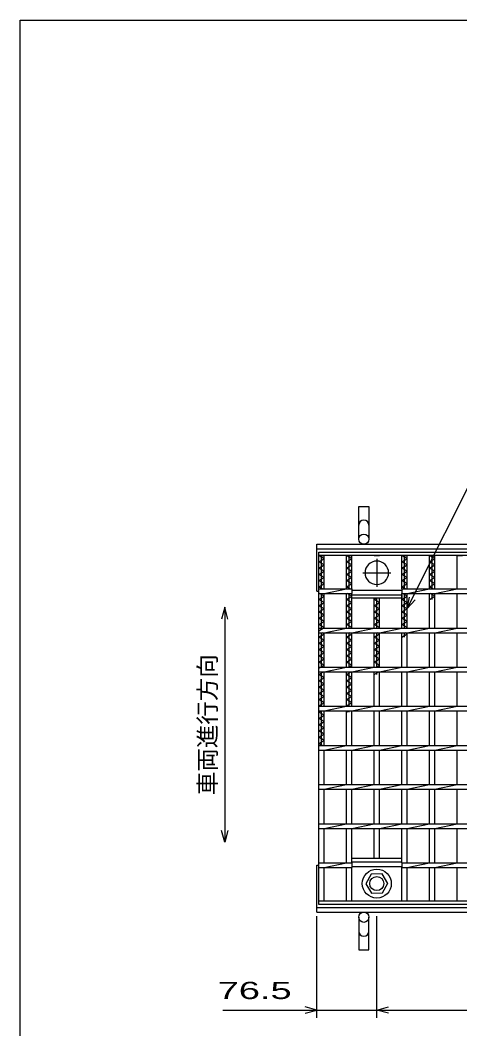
# Model space of a CAD drawing. Units: millimetres, scale not verified. Extents: x -1820 to 1731, y -1282 to 1054.
# Drawn here: x -1729 to -1168, y -235 to 1054 of the extents above; entities that cross this region are included whole.
import ezdxf
from ezdxf.enums import TextEntityAlignment as Align

# ---------------------------------------------------------------- set-up
doc = ezdxf.new("R2010")
doc.units = ezdxf.units.MM
doc.header["$LTSCALE"] = 10
doc.linetypes.add('CHAIN', pattern=[18.5, 12, -1.5, 3.5, -1.5])
for name, color, linetype, lineweight in [('0_2', 150, 'Continuous', 25), ('16', 3, 'Continuous', 25), ('19', 6, 'Continuous', 25), ('22', 4, 'Continuous', 25)]:
    doc.layers.add(name, color=color, linetype=linetype, lineweight=lineweight)
doc.styles.add('ベクトル', font='')
doc.styles.get('ベクトル').set_extended_font_data('ベクトル')

msp = doc.modelspace()

# ---------------------------------------------------------------- linework, layer by layer
at = {"layer": '0_2'}
for p, q in [((-1729, -1146.5), (-1729, 1053.5)), ((-1729, 1053.5), (1731, 1053.5))]:
    msp.add_line(p, q, dxfattribs=at)
at = {"layer": '16'}
for p, q in [((-1348, 374), (-353, 374)), ((-1348, 369.5), (-1348, 374)), ((-353, 369.5), (-1348, 369.5)), ((-1348, -71.5), (-1348, 369.5)), ((-1348, 369.5), (-1341, 369.5)), ((-1341, 365.5), (-1348, 369.5)), ((-1348, 361.5), (-1341, 365.5)), ((-1341, 357.5), (-1348, 361.5)), ((-1344.5, 327), (-1344.5, 369.5)), ((-1341, 327), (-1341, 369.5)), ((-1312.7, 327), (-1312.7, 369.5)), ((-1312.7, 369.5), (-1305.7, 369.5)), ((-1305.7, 365.5), (-1312.7, 369.5)), ((-1312.7, 361.5), (-1305.7, 365.5)), ((-1305.7, 357.5), (-1312.7, 361.5)), ((-1309.2, 327), (-1309.2, 369.5)), ((-1305.7, 327), (-1305.7, 369.5)), ((-1277.4, 369.5), (-1270.4, 369.5)), ((-1242.1, 327), (-1242.1, 369.5)), ((-1242.1, 369.5), (-1235.1, 369.5)), ((-1235.1, 365.5), (-1242.1, 369.5)), ((-1242.1, 361.5), (-1235.1, 365.5)), ((-1235.1, 357.5), (-1242.1, 361.5)), ((-1238.6, 327), (-1238.6, 369.5)), ((-1235.1, 327), (-1235.1, 369.5)), ((-1206.8, 327), (-1206.8, 369.5)), ((-1206.8, 369.5), (-1199.8, 369.5)), ((-1199.8, 365.5), (-1206.8, 369.5)), ((-1206.8, 361.5), (-1199.8, 365.5)), ((-1199.8, 357.5), (-1206.8, 361.5)), ((-1203.3, 327), (-1203.3, 369.5)), ((-1199.8, 327), (-1199.8, 369.5)), ((-1171.5, 327), (-1171.5, 369.5)), ((-1171.5, 369.5), (-1164.5, 369.5)), ((-1348, 353.5), (-1341, 357.5)), ((-1341, 349.5), (-1348, 353.5)), ((-1348, 345.5), (-1341, 349.5)), ((-1312.7, 353.5), (-1305.7, 357.5)), ((-1305.7, 349.5), (-1312.7, 353.5)), ((-1312.7, 345.5), (-1305.7, 349.5)), ((-1242.1, 353.5), (-1235.1, 357.5)), ((-1235.1, 349.5), (-1242.1, 353.5)), ((-1242.1, 345.5), (-1235.1, 349.5)), ((-1206.8, 353.5), (-1199.8, 357.5)), ((-1199.8, 349.5), (-1206.8, 353.5)), ((-1206.8, 345.5), (-1199.8, 349.5)), ((-1341, 341.5), (-1348, 345.5)), ((-1348, 337.5), (-1341, 341.5)), ((-1341, 333.5), (-1348, 337.5)), ((-1305.7, 341.5), (-1312.7, 345.5)), ((-1312.7, 337.5), (-1305.7, 341.5)), ((-1305.7, 333.5), (-1312.7, 337.5)), ((-1235.1, 341.5), (-1242.1, 345.5)), ((-1242.1, 337.5), (-1235.1, 341.5)), ((-1235.1, 333.5), (-1242.1, 337.5)), ((-1199.8, 341.5), (-1206.8, 345.5)), ((-1206.8, 337.5), (-1199.8, 341.5)), ((-1199.8, 333.5), (-1206.8, 337.5)), ((-1348, 329.5), (-1341, 333.5)), ((-1343.62, 327), (-1348, 329.5)), ((-1348, 327), (-1305.7, 327)), ((-1348, 321), (-1348, 327)), ((-1341, 321), (-1312.7, 327)), ((-1312.7, 329.5), (-1305.7, 333.5)), ((-1308.33, 327), (-1312.7, 329.5)), ((-1305.7, 327), (-1305.7, 321)), ((-1305.7, 325.5), (-1242.1, 325.5)), ((-1242.1, 329.5), (-1235.1, 333.5)), ((-1237.72, 327), (-1242.1, 329.5)), ((-1242.1, 327), (-458.5, 327)), ((-1242.1, 327), (-1242.1, 321)), ((-1235.1, 321), (-1206.8, 327)), ((-1206.8, 329.5), (-1199.8, 333.5)), ((-1202.42, 327), (-1206.8, 329.5)), ((-1199.8, 321), (-1171.5, 327)), ((-1348, 321), (-1305.7, 321)), ((-1348, 313.5), (-1341, 317.5)), ((-1341, 309.5), (-1348, 313.5)), ((-1348, 305.5), (-1341, 309.5)), ((-1341, 317.5), (-1347.12, 321)), ((-1344.5, 277), (-1344.5, 321)), ((-1341, 277), (-1341, 321)), ((-1312.7, 277), (-1312.7, 321)), ((-1312.7, 313.5), (-1305.7, 317.5)), ((-1305.7, 309.5), (-1312.7, 313.5)), ((-1312.7, 305.5), (-1305.7, 309.5)), ((-1305.7, 317.5), (-1311.83, 321)), ((-1309.2, 277), (-1309.2, 321)), ((-1305.7, 277), (-1305.7, 321)), ((-1305.7, 319.5), (-1242.1, 319.5)), ((-1305.7, 315), (-1305.7, 319.5)), ((-1242.1, 315), (-1305.7, 315)), ((-1277.4, 277), (-1277.4, 315)), ((-1277.4, 313.5), (-1274.78, 315)), ((-1270.4, 309.5), (-1277.4, 313.5)), ((-1277.4, 305.5), (-1270.4, 309.5)), ((-1273.9, 277), (-1273.9, 315)), ((-1270.4, 277), (-1270.4, 315)), ((-1242.1, 321), (-458.5, 321)), ((-1242.1, 277), (-1242.1, 321)), ((-1242.1, 319.5), (-1242.1, 315)), ((-1242.1, 313.5), (-1235.1, 317.5)), ((-1235.1, 309.5), (-1242.1, 313.5)), ((-1242.1, 305.5), (-1235.1, 309.5)), ((-1235.1, 317.5), (-1241.22, 321)), ((-1238.6, 277), (-1238.6, 321)), ((-1235.1, 277), (-1235.1, 321)), ((-1206.8, 277), (-1206.8, 321)), ((-1206.8, 313.5), (-1199.8, 317.5)), ((-1199.8, 317.5), (-1205.92, 321)), ((-1203.3, 313.5), (-1203.3, 321)), ((-1199.8, 277), (-1199.8, 321)), ((-1171.5, 277), (-1171.5, 321)), ((-1341, 301.5), (-1348, 305.5)), ((-1348, 297.5), (-1341, 301.5)), ((-1341, 293.5), (-1348, 297.5)), ((-1305.7, 301.5), (-1312.7, 305.5)), ((-1312.7, 297.5), (-1305.7, 301.5)), ((-1305.7, 293.5), (-1312.7, 297.5)), ((-1270.4, 301.5), (-1277.4, 305.5)), ((-1277.4, 297.5), (-1270.4, 301.5)), ((-1270.4, 293.5), (-1277.4, 297.5)), ((-1235.1, 301.5), (-1242.1, 305.5)), ((-1242.1, 297.5), (-1235.1, 301.5)), ((-1235.1, 293.5), (-1242.1, 297.5)), ((-1348, 289.5), (-1341, 293.5)), ((-1341, 285.5), (-1348, 289.5)), ((-1348, 281.5), (-1341, 285.5)), ((-1312.7, 289.5), (-1305.7, 293.5)), ((-1305.7, 285.5), (-1312.7, 289.5)), ((-1312.7, 281.5), (-1305.7, 285.5)), ((-1277.4, 289.5), (-1270.4, 293.5)), ((-1270.4, 285.5), (-1277.4, 289.5)), ((-1277.4, 281.5), (-1270.4, 285.5)), ((-1242.1, 289.5), (-1235.1, 293.5)), ((-1235.1, 285.5), (-1242.1, 289.5)), ((-1242.1, 281.5), (-1235.1, 285.5)), ((-1341, 277.5), (-1348, 281.5)), ((-1348, 273.5), (-1341, 277.5)), ((-1348, 277), (-353, 277)), ((-1348, 271), (-1348, 277)), ((-1348, 271), (-353, 271)), ((-1344.5, 227), (-1344.5, 271)), ((-1341, 269.5), (-1343.62, 271)), ((-1341, 271), (-1312.7, 277)), ((-1341, 227), (-1341, 271)), ((-1305.7, 277.5), (-1312.7, 281.5)), ((-1312.7, 227), (-1312.7, 271)), ((-1309.2, 227), (-1309.2, 271)), ((-1305.7, 269.5), (-1308.33, 271)), ((-1306.58, 277), (-1305.7, 277.5)), ((-1305.7, 271), (-1277.4, 277)), ((-1305.7, 227), (-1305.7, 271)), ((-1270.4, 277.5), (-1277.4, 281.5)), ((-1277.4, 227), (-1277.4, 271)), ((-1273.9, 227), (-1273.9, 271)), ((-1270.4, 269.5), (-1273.03, 271)), ((-1271.28, 277), (-1270.4, 277.5)), ((-1270.4, 271), (-1242.1, 277)), ((-1270.4, 227), (-1270.4, 271)), ((-1235.1, 277.5), (-1242.1, 281.5)), ((-1242.1, 227), (-1242.1, 271)), ((-1238.6, 265.5), (-1238.6, 271)), ((-1235.1, 269.5), (-1237.72, 271)), ((-1235.97, 277), (-1235.1, 277.5)), ((-1235.1, 271), (-1206.8, 277)), ((-1235.1, 227), (-1235.1, 271)), ((-1206.8, 227), (-1206.8, 271)), ((-1199.8, 271), (-1171.5, 277)), ((-1199.8, 227), (-1199.8, 271)), ((-1171.5, 227), (-1171.5, 271)), ((-1348, 265.5), (-1341, 269.5)), ((-1341, 261.5), (-1348, 265.5)), ((-1348, 257.5), (-1341, 261.5)), ((-1312.7, 265.5), (-1305.7, 269.5)), ((-1305.7, 261.5), (-1312.7, 265.5)), ((-1312.7, 257.5), (-1305.7, 261.5)), ((-1277.4, 265.5), (-1270.4, 269.5)), ((-1270.4, 261.5), (-1277.4, 265.5)), ((-1277.4, 257.5), (-1270.4, 261.5)), ((-1242.1, 265.5), (-1235.1, 269.5)), ((-1341, 253.5), (-1348, 257.5)), ((-1348, 249.5), (-1341, 253.5)), ((-1341, 245.5), (-1348, 249.5)), ((-1348, 241.5), (-1341, 245.5)), ((-1305.7, 253.5), (-1312.7, 257.5)), ((-1312.7, 249.5), (-1305.7, 253.5)), ((-1305.7, 245.5), (-1312.7, 249.5)), ((-1312.7, 241.5), (-1305.7, 245.5)), ((-1270.4, 253.5), (-1277.4, 257.5)), ((-1277.4, 249.5), (-1270.4, 253.5)), ((-1270.4, 245.5), (-1277.4, 249.5)), ((-1277.4, 241.5), (-1270.4, 245.5)), ((-1341, 237.5), (-1348, 241.5)), ((-1348, 233.5), (-1341, 237.5)), ((-1341, 229.5), (-1348, 233.5)), ((-1305.7, 237.5), (-1312.7, 241.5)), ((-1312.7, 233.5), (-1305.7, 237.5)), ((-1305.7, 229.5), (-1312.7, 233.5)), ((-1270.4, 237.5), (-1277.4, 241.5)), ((-1277.4, 233.5), (-1270.4, 237.5)), ((-1270.4, 229.5), (-1277.4, 233.5)), ((-1348, 225.5), (-1341, 229.5)), ((-1348, 227), (-353, 227)), ((-1348, 221), (-1348, 227)), ((-1348, 221), (-353, 221)), ((-1348, 217.5), (-1341.87, 221)), ((-1344.5, 177), (-1344.5, 221)), ((-1341, 221), (-1312.7, 227)), ((-1341, 177), (-1341, 221)), ((-1312.7, 177), (-1312.7, 221)), ((-1312.7, 217.5), (-1306.58, 221)), ((-1310.08, 227), (-1305.7, 229.5)), ((-1309.2, 177), (-1309.2, 221)), ((-1305.7, 221), (-1277.4, 227)), ((-1305.7, 177), (-1305.7, 221)), ((-1277.4, 177), (-1277.4, 221)), ((-1277.4, 217.5), (-1271.28, 221)), ((-1274.78, 227), (-1270.4, 229.5)), ((-1273.9, 217.5), (-1273.9, 221)), ((-1270.4, 221), (-1242.1, 227)), ((-1270.4, 177), (-1270.4, 221)), ((-1242.1, 177), (-1242.1, 221)), ((-1235.1, 221), (-1206.8, 227)), ((-1235.1, 177), (-1235.1, 221)), ((-1206.8, 177), (-1206.8, 221)), ((-1199.8, 221), (-1171.5, 227)), ((-1199.8, 177), (-1199.8, 221)), ((-1171.5, 177), (-1171.5, 221)), ((-1341, 213.5), (-1348, 217.5)), ((-1348, 209.5), (-1341, 213.5)), ((-1341, 205.5), (-1348, 209.5)), ((-1305.7, 213.5), (-1312.7, 217.5)), ((-1312.7, 209.5), (-1305.7, 213.5)), ((-1305.7, 205.5), (-1312.7, 209.5)), ((-1348, 201.5), (-1341, 205.5)), ((-1341, 197.5), (-1348, 201.5)), ((-1348, 193.5), (-1341, 197.5)), ((-1341, 189.5), (-1348, 193.5)), ((-1312.7, 201.5), (-1305.7, 205.5)), ((-1305.7, 197.5), (-1312.7, 201.5)), ((-1312.7, 193.5), (-1305.7, 197.5)), ((-1305.7, 189.5), (-1312.7, 193.5)), ((-1348, 185.5), (-1341, 189.5)), ((-1341, 181.5), (-1348, 185.5)), ((-1348, 177.5), (-1341, 181.5)), ((-1312.7, 185.5), (-1305.7, 189.5)), ((-1305.7, 181.5), (-1312.7, 185.5)), ((-1312.7, 177.5), (-1305.7, 181.5)), ((-1347.12, 177), (-1348, 177.5)), ((-1348, 177), (-353, 177)), ((-1348, 171), (-1348, 177)), ((-1348, 171), (-353, 171)), ((-1348, 169.5), (-1345.37, 171)), ((-1341, 165.5), (-1348, 169.5)), ((-1344.5, 127), (-1344.5, 171)), ((-1341, 171), (-1312.7, 177)), ((-1341, 127), (-1341, 171)), ((-1311.83, 177), (-1312.7, 177.5)), ((-1312.7, 127), (-1312.7, 171)), ((-1312.7, 169.5), (-1310.08, 171)), ((-1309.2, 169.5), (-1309.2, 171)), ((-1305.7, 171), (-1277.4, 177)), ((-1305.7, 127), (-1305.7, 171)), ((-1277.4, 127), (-1277.4, 171)), ((-1270.4, 171), (-1242.1, 177)), ((-1270.4, 127), (-1270.4, 171)), ((-1242.1, 127), (-1242.1, 171)), ((-1235.1, 171), (-1206.8, 177)), ((-1235.1, 127), (-1235.1, 171)), ((-1206.8, 127), (-1206.8, 171)), ((-1199.8, 171), (-1171.5, 177)), ((-1199.8, 127), (-1199.8, 171)), ((-1171.5, 127), (-1171.5, 171)), ((-1348, 161.5), (-1341, 165.5)), ((-1341, 157.5), (-1348, 161.5)), ((-1348, 153.5), (-1341, 157.5)), ((-1341, 149.5), (-1348, 153.5)), ((-1348, 145.5), (-1341, 149.5)), ((-1341, 141.5), (-1348, 145.5)), ((-1348, 137.5), (-1341, 141.5)), ((-1341, 133.5), (-1348, 137.5)), ((-1348, 129.5), (-1341, 133.5)), ((-1343.62, 127), (-1348, 129.5)), ((-1348, 127), (-353, 127)), ((-1348, 121), (-1348, 127)), ((-1348, 121), (-353, 121)), ((-1341, 121), (-1312.7, 127)), ((-1341, 77), (-1341, 121)), ((-1312.7, 77), (-1312.7, 121)), ((-1305.7, 121), (-1277.4, 127)), ((-1305.7, 77), (-1305.7, 121)), ((-1277.4, 77), (-1277.4, 121)), ((-1270.4, 121), (-1242.1, 127)), ((-1270.4, 77), (-1270.4, 121)), ((-1242.1, 77), (-1242.1, 121)), ((-1235.1, 121), (-1206.8, 127)), ((-1235.1, 77), (-1235.1, 121)), ((-1206.8, 77), (-1206.8, 121)), ((-1199.8, 121), (-1171.5, 127)), ((-1199.8, 77), (-1199.8, 121)), ((-1171.5, 77), (-1171.5, 121)), ((-1348, 77), (-353, 77)), ((-1348, 71), (-1348, 77)), ((-1348, 71), (-353, 71)), ((-1341, 71), (-1312.7, 77)), ((-1341, 27), (-1341, 71)), ((-1312.7, 27), (-1312.7, 71)), ((-1305.7, 71), (-1277.4, 77)), ((-1305.7, 27), (-1305.7, 71)), ((-1277.4, 27), (-1277.4, 71)), ((-1270.4, 71), (-1242.1, 77)), ((-1270.4, 27), (-1270.4, 71)), ((-1242.1, 27), (-1242.1, 71)), ((-1235.1, 71), (-1206.8, 77)), ((-1235.1, 27), (-1235.1, 71)), ((-1206.8, 27), (-1206.8, 71)), ((-1199.8, 71), (-1171.5, 77)), ((-1199.8, 27), (-1199.8, 71)), ((-1171.5, 27), (-1171.5, 71)), ((-1348, 27), (-353, 27)), ((-1348, 21), (-1348, 27)), ((-1341, 21), (-1312.7, 27)), ((-1305.7, 21), (-1277.4, 27)), ((-1270.4, 21), (-1242.1, 27)), ((-1235.1, 21), (-1206.8, 27)), ((-1199.8, 21), (-1171.5, 27)), ((-1348, 21), (-353, 21)), ((-1341, -23), (-1341, 21)), ((-1312.7, -23), (-1312.7, 21)), ((-1305.7, -23), (-1305.7, 21)), ((-1277.4, -17), (-1277.4, 21)), ((-1270.4, -17), (-1270.4, 21)), ((-1242.1, -23), (-1242.1, 21)), ((-1235.1, -23), (-1235.1, 21)), ((-1206.8, -23), (-1206.8, 21)), ((-1199.8, -23), (-1199.8, 21)), ((-1171.5, -23), (-1171.5, 21)), ((-1348, -23), (-1305.7, -23)), ((-1348, -29), (-1348, -23)), ((-1341, -29), (-1312.7, -23)), ((-1305.7, -17), (-1242.1, -17)), ((-1305.7, -21.5), (-1305.7, -17)), ((-1305.7, -21.5), (-1242.1, -21.5)), ((-1305.7, -23), (-1305.7, -29)), ((-1242.1, -21.5), (-1242.1, -17)), ((-1242.1, -23), (-458.5, -23)), ((-1242.1, -23), (-1242.1, -29)), ((-1235.1, -29), (-1206.8, -23)), ((-1199.8, -29), (-1171.5, -23)), ((-1348, -29), (-1305.7, -29)), ((-1341, -71.5), (-1341, -29)), ((-1312.7, -71.5), (-1312.7, -29)), ((-1305.7, -27.5), (-1242.1, -27.5)), ((-1305.7, -71.5), (-1305.7, -29)), ((-1281.19, -37.55), (-1287.9, -49.84)), ((-1267.2, -37.21), (-1281.19, -37.55)), ((-1259.9, -49.5), (-1267.2, -37.21)), ((-1242.1, -29), (-458.5, -29)), ((-1242.1, -71.5), (-1242.1, -29)), ((-1235.1, -71.5), (-1235.1, -29)), ((-1206.8, -71.5), (-1206.8, -29)), ((-1199.8, -71.5), (-1199.8, -29)), ((-1171.5, -71.5), (-1171.5, -29)), ((-1287.9, -49.84), (-1280.6, -61.79)), ((-1266.61, -61.45), (-1259.9, -49.16)), ((-1280.6, -61.79), (-1266.61, -61.45)), ((-1348, -71.5), (-353, -71.5)), ((-1348, -76), (-1348, -71.5)), ((-1348, -71.5), (-1341, -71.5)), ((-353, -76), (-1348, -76)), ((-1312.7, -71.5), (-1305.7, -71.5)), ((-1277.4, -71.5), (-1270.4, -71.5)), ((-1242.1, -71.5), (-1235.1, -71.5)), ((-1206.8, -71.5), (-1199.8, -71.5)), ((-1171.5, -71.5), (-1164.5, -71.5))]:
    msp.add_line(p, q, dxfattribs=at)
at = {"layer": '16', "linetype": 'CHAIN'}
for p, q in [((-1273.9, 365.5), (-1273.9, 329.5)), ((-1291.9, 347.5), (-1255.9, 347.5))]:
    msp.add_line(p, q, dxfattribs=at)
at = {"layer": '16'}
for radius in [18.5, 9]:
    msp.add_circle((-1273.9, -49.5), radius, dxfattribs=at)
for start, end in [(90, 270), (270, 90)]:
    msp.add_arc((-1273.9, 347.5), 15, start, end, dxfattribs=at)
at = {"layer": '19'}
for p, q in [((-1297, 390.5), (-1297, 432.12)), ((-1297, 432.12), (-1284, 432.12)), ((-1284, 432.12), (-1284, 390.5)), ((-1350.5, 384), (-350.5, 384)), ((-1350.5, 324), (-1350.5, 384)), ((-1350.5, 378), (-350.5, 378)), ((-1350.5, 324), (-1348, 324)), ((-1350.5, -86), (-1350.5, -26)), ((-1350.5, -26), (-1348, -26)), ((-1350.5, -80), (-350.5, -80)), ((-1350.5, -86), (-350.5, -86)), ((-1297, -92.5), (-1297, -134.12)), ((-1284, -134.12), (-1284, -92.5)), ((-1297, -134.12), (-1284, -134.12))]:
    msp.add_line(p, q, dxfattribs=at)
for centre in [(-1290.5, 390.5), (-1290.5, -92.5)]:
    msp.add_circle(centre, 6.5, dxfattribs=at)
for centre, start, end in [((-1290.5, 408.34), 0, 180), ((-1290.5, -110.34), 180, 0)]:
    msp.add_arc(centre, 6.5, start, end, dxfattribs=at)
at = {"layer": '22'}
for p, q in [((-1235.1, 302), (-1052.85, 666.5)), ((-1235.1, 302), (-1232.1, 316.6)), ((-1235.1, 302), (-1225.1, 313)), ((-1468, 303.5), (-1472, 288.5)), ((-1464, 288.5), (-1468, 303.5)), ((-1468, 303.5), (-1468, 3.5)), ((-1468, 3.5), (-1472, 18.5)), ((-1464, 18.5), (-1468, 3.5)), ((-1350.5, -221), (-1350.5, -91)), ((-1273.9, -221), (-1273.9, -91)), ((-1470.5, -211), (-1350.5, -211)), ((-1350.5, -211), (-1365.5, -207)), ((-1365.5, -215), (-1350.5, -211)), ((-1350.5, -211), (-1273.9, -211)), ((-1273.9, -211), (-1258.9, -207)), ((-1258.9, -215), (-1273.9, -211)), ((-1273.9, -211), (-426.7, -211))]:
    msp.add_line(p, q, dxfattribs=at)

# ---------------------------------------------------------------- texts
at = {"layer": '22', "color": 2, "style": 'ベクトル'}
msp.add_text('車両進行方向', height=21.99, rotation=90, dxfattribs=at).set_placement((-1490, 63.5), align=Align.MIDDLE_LEFT)
at = {"layer": '22', "color": 2, "style": 'ベクトル', "width": 1.65}
msp.add_text(' 76.5 ', height=21.99, dxfattribs=at).set_placement((-1490.5, -186), align=Align.MIDDLE_LEFT)

doc.saveas('drawing.dxf')
